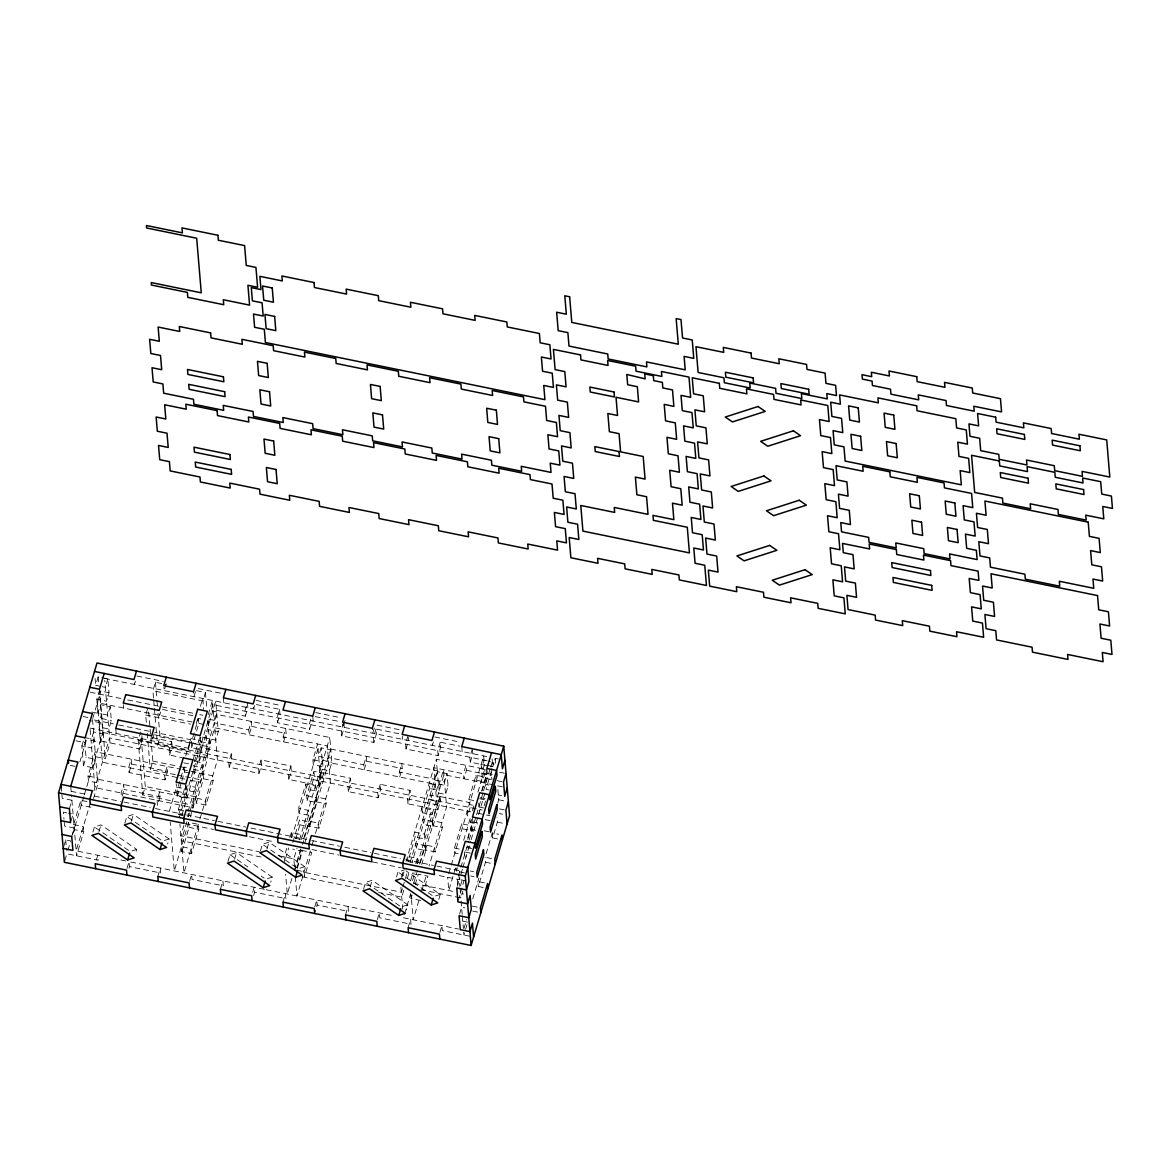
<?xml version="1.0" encoding="UTF-8"?>
<svg xmlns="http://www.w3.org/2000/svg" width="1171" height="1171" viewBox="0 0 1171 1171"><rect width="100%" height="100%" fill="white"/><g stroke="black" fill="none" stroke-linecap="round" stroke-linejoin="round"><path stroke-width="0.75" stroke-dasharray="5 3.75" d="M100.516 686.338L95.671 685.342L98.174 676.882L107.864 678.858L109.02 692.749L106.517 701.224L96.827 699.233L99.345 690.773L109.02 692.749M81.868 745.942L84.371 737.481L94.061 739.457L91.558 747.918L81.868 745.942L83.522 765.79L93.212 767.766L95.715 759.306L86.039 757.315L84.371 737.481M79.891 761.838L86.508 739.501M92.729 718.482L100.852 691.051M69.396 808.707L71.899 800.247L62.224 798.256L61.77 792.899M107.864 678.858L105.346 687.333L102.126 686.674M110.191 706.64L107.673 715.115L97.998 713.124L100.501 704.664L110.191 706.64L111.347 720.531L108.844 729.006L99.154 727.015L101.672 718.555L111.347 720.531M83.522 765.79L86.039 757.315M71.065 820.9L73.07 814.138L68.225 813.142M63.702 846.706L65.708 839.929L70.553 840.924M71.899 800.247L76.554 855.796L83.756 831.527L74.066 829.551L73.656 824.589L80.843 800.305L87.298 801.623M93.504 798.578L98.13 782.975L88.454 780.998L88.03 776.036L95.232 751.753L180.802 769.259M71.724 836.489L74.227 828.029L64.551 826.038L64.112 820.827M64.873 860.597L66.879 853.82L98.159 860.217L97.749 855.254L95.246 863.73M67.903 850.351L70.48 841.686M72.529 834.747L83.829 796.602M84.341 794.86L102.828 732.446L99.345 690.773M90.533 802.296L76.144 850.849L127.302 861.3M93.914 790.879L109.591 737.935L470.669 811.781M95.641 756.715L105.331 758.691L110.001 742.897L104.775 680.38M135.412 681.112L134.402 684.493L133.992 679.531M92.904 832.039L94.412 826.96L100.955 824.852L136.67 849.399L135.163 854.479M98.95 831.63L100.955 824.852M90.152 729.562L94.88 787.615L193.025 807.683L192.82 805.209L142.774 794.977L138.207 740.409L140.213 733.632M146.346 722.273L145.731 714.998L148.234 706.523M153.533 697.989L152.918 690.714L155.436 682.254L166.15 684.45M122.047 796.251L124.053 789.474L123.643 784.511L121.14 792.987L121.55 797.949M129.073 772.538L131.591 764.063L131.167 759.101L128.664 767.576L129.073 772.538L165.023 779.886L167.526 771.426L167.116 766.463L164.599 774.924L165.023 779.886M139.803 748.986L142.306 740.511L141.896 735.549L139.393 744.024L139.803 748.986L100.325 740.906L99.154 727.015M124.843 823.301L126.849 816.524L133.406 814.416L169.107 838.963L167.599 844.042M166.209 683.82L164.203 690.583L163.925 687.275M154.104 734.027L152.084 740.804L151.674 735.842M160.617 712.012L159.622 715.393L159.197 710.431M131.386 821.193L133.406 814.416M142.774 794.977L145.292 786.502L140.71 731.934M175.328 774.675L150.298 769.567L152.816 761.091L148.702 711.983M207.823 720.677L210.033 747.054L207.53 755.529L157.5 745.283L160.003 736.822L157.719 709.538M127.024 868.428L129.03 861.666L129.454 866.613L128.444 870.009M152.42 737.701L171.698 741.653L169.18 750.113L169.605 755.075L181.871 757.593M169.605 755.075L172.108 746.615L171.698 741.653M160.003 796.822L157.5 805.297L157.075 800.335L159.593 791.859L160.003 796.822L124.053 789.474M195.498 691.607L193.991 696.686L193.581 691.724M169.297 811.386L176.499 787.117L176.221 783.809M185.735 755.895L190.873 738.564L200.563 740.54L200.139 735.578M200.417 706.376L202.744 698.472L203.652 709.304M138.207 740.409L188.238 750.64L190.536 739.691L154.601 732.329M196.274 723.532L198.28 716.754M196.538 690.656L205.467 692.485L202.964 700.961L152.918 690.714M176.85 791.303L186.526 793.279L186.95 798.241L177.26 796.265L176.85 791.303L184.037 767.02L187.272 767.678M191.224 742.751L200.914 744.727L201.324 749.689L191.649 747.713L191.224 742.751L198.426 718.467L201.646 719.126M177.26 796.265L181.373 782.389M181.886 780.662L184.447 771.982L184.037 767.02M191.649 747.713L198.836 723.429L198.426 718.467M157.822 876.523L160.325 868.062L160.734 873.024L129.454 866.613M189.497 812.967L188.472 816.436L178.782 814.445L178.373 809.483L185.56 785.214L185.969 790.176L195.659 792.152L195.25 787.19L188.794 785.873M199.436 738.389L192.747 760.93L202.437 762.921L202.846 767.883L193.171 765.893L201.588 737.071L209.624 738.638L210.048 743.6L200.358 741.624L199.948 736.661M178.782 814.445L187.214 785.624M208.218 714.676L212.434 700.448L214.103 720.297L207.648 718.979M467.156 811.064L467.58 816.026L470.083 807.551L469.673 802.589L439.872 796.5L437.369 804.975L437.778 809.922L407.976 803.833L410.494 795.372L410.07 790.41L380.282 784.307L380.692 789.269L378.189 797.744L348.387 791.64L350.89 783.179L350.48 778.217L320.678 772.128L321.103 777.076L318.585 785.551L288.798 779.462L291.301 770.986L290.891 766.024L261.089 759.935L261.499 764.897L258.996 773.358L229.194 767.268L231.712 758.793L231.287 753.831L201.485 747.742L198.982 756.217L199.392 761.179L194.137 760.096M181.812 815.587L215.713 701.136L218.274 731.67L215.757 740.145L206.081 738.154L208.584 729.694L218.274 731.67M199.392 761.179L201.91 752.704L201.485 747.742M214.103 720.297L216.606 711.836L208.54 710.182M183.949 825.35L180.861 835.743L259.23 851.771M188.048 811.474L216.825 714.369L329.798 737.481L330.764 749.045L302.513 844.423M186.936 821.632L181.285 840.705L261.426 857.099M190.009 811.225L214.732 727.791L318.029 748.928L291.769 837.558L301.445 839.534L308.646 815.265L308.222 810.303L298.546 808.327L305.733 784.043L315.423 786.019L315.833 790.981L306.143 789.005L305.733 784.043M192.82 805.209L195.323 796.734L145.292 786.502M190.273 780.179L200.548 782.287L202.846 771.338L193.918 769.508M191.576 853.586L191.166 848.624L181.476 846.633L181.9 851.595L191.576 853.586L198.777 829.302L198.353 824.34L188.677 822.364L174.289 870.917L170.205 822.203M190.214 817.168L192.264 810.23M192.776 808.488L207.735 758.003L206.081 738.154M181.9 851.595L189.087 827.326L188.677 822.364M182.515 769.61L212.741 775.788L213.151 780.75L205.964 805.033L196.274 803.043L203.476 778.774L202.846 771.338M198.353 824.34L183.979 872.893L179.895 824.179M199.904 819.144L201.954 812.206M202.466 810.478L217.425 759.979L214.308 722.829L248.735 729.87L249.16 734.832L251.663 726.371L251.253 721.409L248.735 729.87M189.6 881.236L191.605 874.459L192.029 879.421L223.31 885.818L222.9 880.855L220.382 889.331M231.287 753.831L228.784 762.306L229.194 767.268M246.422 706.142L244.915 711.221L245.339 716.184L213.195 709.611M245.339 716.184L247.842 707.708L247.432 702.746M254.59 705.484L253.595 708.865L253.17 703.917M227.979 861.461L229.984 854.684L236.542 852.576L272.243 877.123L270.735 882.202M261.089 759.935L258.571 768.396L258.996 773.358M234.537 859.353L236.542 852.576M256.361 704.576L279.562 709.319L277.059 717.794L277.468 722.756L309.612 729.328L312.115 720.853M277.468 722.756L279.986 714.281L279.562 709.319M283.177 736.925L285.68 728.45L286.105 733.412L283.587 741.887L283.177 736.925L327.295 745.942L330.398 783.092L314.414 837.045M260.416 851.039L262.421 844.262L268.979 842.154L304.68 866.686L303.187 871.78M252.673 892.331L254.18 887.252L254.605 892.214L252.599 898.991M290.891 766.024L288.373 774.499L288.798 779.462M266.973 848.931L268.979 842.154M310.696 719.287L309.188 724.366L309.612 729.328M286.734 848.199L284.158 856.879L284.582 861.841L288.681 847.965M289.808 837.807L291.345 832.596L301.035 834.572L301.445 839.534M315.833 790.981L323.02 766.712L313.345 764.736L312.92 759.774L317.604 743.966L320.722 781.116L303.201 840.266M292.838 842.447L299.513 819.89L309.203 821.881L309.612 826.843L299.922 824.852L299.513 819.89M306.7 795.621L316.39 797.597L316.799 802.559L307.124 800.583L306.7 795.621L313.901 771.338L323.577 773.328L324.001 778.291L314.311 776.3L313.901 771.338M321.147 747.874L318.644 756.349L328.334 758.325L330.837 749.85L321.147 747.874L322.186 760.257L319.683 768.732L329.373 770.708L331.876 762.233L330.837 749.85M295.824 838.729L299.922 824.852M307.124 800.583L314.311 776.3M300.976 849.619L294.814 870.434L293.848 858.855L296.922 848.448M299.498 839.783L329.798 737.481M320.678 772.128L318.175 780.589L318.585 785.551M282.958 902.124L285.475 893.649L285.885 898.611L254.605 892.214M291.901 878.411L287.276 894.029L285.622 874.356M294.463 869.746L300.625 848.946M296.936 867.77L302.074 850.439L311.749 852.415L304.562 876.684L304.153 871.722L296.073 870.082M309.261 826.155L316.448 801.886L316.038 796.924L325.714 798.9L326.138 803.862L318.951 828.131L309.261 826.155L308.851 821.193L318.527 823.169L318.951 828.131M297.288 868.458L302.425 851.112L292.735 849.136M304.987 842.447L328.67 762.482L435.202 784.263L412.031 862.5M343.835 722.463L341.332 730.938L341.742 735.9L373.886 742.473L376.389 733.997L375.964 729.035L399.179 733.793M344.991 720.385L342.986 727.162L342.708 723.854M341.742 735.9L344.245 727.425L343.981 724.117M310.315 850.922L296.951 896.005L295.37 877.108M311.852 845.711L313.901 838.787M350.48 778.217L347.977 786.678L348.387 791.64M314.75 906.822L316.756 900.06L317.18 905.022L315.175 911.785M374.281 728.172L372.773 733.251L372.363 728.289M363.771 764.78L366.274 756.305L366.699 761.267L364.181 769.742L363.771 764.78L328.261 757.52M375.964 729.035L373.461 737.51L373.886 742.473M380.282 784.307L377.765 792.782L378.189 797.744M345.533 914.917L348.05 906.456L348.46 911.419L317.18 905.022M408.108 735.608L405.605 744.083L406.015 749.045L438.144 755.617L440.662 747.142L440.237 742.18L459.881 746.205M363.552 889.199L365.557 882.422L372.115 880.314L407.83 904.846L406.322 909.94M399.282 772.04L401.785 763.58L402.195 768.542L399.692 777.002L399.282 772.04L434.792 779.301M406.015 749.045L408.518 740.57L408.24 737.262M370.109 887.091L372.115 880.314M410.07 790.41L407.567 798.871L407.976 803.833M377.325 919.63L379.331 912.853L379.755 917.815L411.036 924.212L410.626 919.25L408.108 927.725M433.372 742.048L432.377 745.444L431.953 740.482M396.501 877.064L398.008 871.985L404.551 869.877M440.237 742.18L437.734 750.655L438.144 755.617M401.404 877.181L403.453 870.243M406.015 861.563L436.329 759.262L484.75 769.171L477.548 793.44M402.546 876.655L404.054 871.575M494.264 784.965L443.911 774.675L417.666 863.305L407.976 861.329L415.163 837.045L414.754 832.083L424.429 834.074L424.853 839.036L415.163 837.045M422.365 812.776L421.941 807.814L431.631 809.79L432.04 814.753L422.365 812.776L429.552 788.493L429.128 783.531L438.818 785.521L439.227 790.484L429.552 788.493M402.37 888.745L401.346 892.214L301.913 871.883M402.883 887.018L407.508 871.414M410.07 862.734L437.295 770.84L436.329 759.262M437.369 771.645L434.851 780.12L444.541 782.096L447.044 773.621L437.369 771.645L438.393 784.028L435.89 792.489L445.58 794.48L448.083 786.004L447.044 773.621M403.805 890.238L401.755 897.176L378.672 892.463M407.406 878.104L408.942 872.907L418.633 874.883M410.567 880.885L413.129 872.219M415.705 863.554L417.242 858.343L407.567 856.367L407.976 861.329M424.429 834.074L431.631 809.79M438.818 785.521L443.502 769.713L446.619 806.863L429.084 866.013M412.529 880.651L415.09 871.985M404.507 914.317L410.67 893.517M413.758 883.11L417.344 870.975M419.408 864.037L436.929 804.872L433.812 767.737L463.511 773.797L463.921 778.759L466.439 770.298L466.014 765.336L463.511 773.797M420.272 862.983L425.41 845.652L415.72 843.662L416.144 848.624L425.82 850.6L421.706 864.476M432.597 821.369L422.907 819.393L423.331 824.355L433.007 826.331L432.597 821.369L439.784 797.1L430.108 795.109L430.518 800.071L440.208 802.047L439.784 797.1M420.77 900.455L411.094 898.479L412.119 895.01M415.193 884.603L418.281 874.195L427.971 876.186L423.858 890.048M425.468 849.926L432.655 825.643L432.245 820.681L441.935 822.671L442.345 827.634L435.158 851.903L425.468 849.926L425.058 844.964L434.734 846.94L435.158 851.903M433.007 826.331L440.281 801.462L439.872 796.5M418.823 900.704L413.173 919.777L411.065 894.732M421.897 890.297L426.522 874.693M472.381 748.752L469.864 757.227L470.288 762.189L492.742 766.785L495.245 758.31L498.465 758.969M470.288 762.189L472.791 753.714L472.513 750.406M438.759 899.504L440.267 894.424L406.044 870.902M458.095 853.703L454.875 853.044L454.465 848.082L461.652 823.798L471.328 825.789L471.752 830.751L462.062 828.761L461.652 823.798M472.484 805.15L469.249 804.492L468.839 799.53L476.026 775.246L485.716 777.237L486.126 782.199L476.451 780.208L476.026 775.246M448.713 873.844L450.762 866.921M451.274 865.179L483.638 755.939L484.37 764.751L481.867 773.226L482.232 777.632L492.127 779.652M484.721 769.479L481.501 768.82L484.004 760.345L490.459 761.662M455.475 868.004L448.786 890.546L447.688 877.313M463.687 840.266L470.361 817.724L470.786 822.671L477.241 824.003M472.425 810.786L474.475 803.848M464.463 872.878L456.397 871.224L457.422 867.77M470.786 822.671L471.811 819.217M467.741 837.924L471.328 825.789M481.603 791.098L486.448 774.382L486.024 769.42L483.521 777.895L483.93 782.857M439.901 932.423L441.906 925.646L442.316 930.608L471.869 936.654M467.771 839.329L472.908 821.983L472.484 817.021M482.145 790.776L487.282 773.431L486.873 768.469M458.388 875.835L468.663 841.144M469.161 839.988L483.052 792.591M483.564 790.864L490.342 767.971M490.781 767.034L492.318 761.823M457.261 886.242L459.266 879.465L467.346 881.119M462.384 869.263L459.295 879.684L436.959 875.132M462.896 867.535L470.61 841.481M471.123 839.739L485.014 792.84M489.273 790.015L486.053 789.356L491.191 771.996M460.525 885.598L462.589 878.66M484.15 805.824L486.214 798.885M460.393 892.917L463.994 880.768M458.432 900.133L460.437 893.356L463.657 894.015M420.887 889.711L460.818 897.879L462.867 890.926M459.588 914.024L461.594 907.247L464.828 907.906M497.719 803.145L498.714 799.764L497.704 787.6M464.023 928.34L466.585 919.659M472.762 898.86L478.924 878.045M486.111 853.776L492.274 832.962L498.729 834.279M467.009 924.622L463.921 935.029L463.643 931.721M483.155 887.472L478.31 886.476L485.497 862.207L485.087 857.245M497.529 838.919L492.684 837.924L497.368 822.115L496.958 817.153M136.67 849.399L130.113 851.507L94.412 826.96M169.107 838.963L162.549 841.071L126.849 816.524M272.243 877.123L265.685 879.231L261.221 876.157M304.68 866.686L298.137 868.794L262.421 844.262M407.83 904.846L401.272 906.954L365.557 882.422M440.267 894.424L433.709 896.532L398.008 871.985M136.905 676.033L163.208 681.405M198.25 688.577L223.061 693.642M256.098 700.404L280.645 705.425M315.687 712.597L340.234 717.618M377.047 725.142L401.58 730.162M434.88 736.969L459.427 741.99M315.277 716.623L340.263 721.731M104.6 678.404L486.712 756.554M487.136 760.755L212.785 704.649L179.339 817.563L178.987 813.362M487.604 765.41L494.06 766.742L493.694 762.321L491.176 770.796L491.922 779.608M499.578 772.201L506.033 773.519M90.24 692.222L124.433 699.219M127.8 699.907L158.627 706.215M162.125 706.933L192.937 713.227M199.685 714.617L202.905 715.276M487.282 773.431L493.738 774.763M481.867 773.226L491.557 775.202M251.663 726.371L286.105 733.412M466.439 770.298L486.448 774.382M162.535 709.45L192.922 715.671M497.075 780.662L503.53 781.994M330.764 749.045L437.295 770.84M192.132 722.053L97.413 702.673L102.404 762.204L178.299 777.734M198.836 723.429L205.291 724.747M497.558 785.873L502.388 786.853M145.731 714.998L190.405 724.132M488.863 785.068L485.628 784.394L486.053 789.356M366.699 761.267L402.195 768.542M498.275 794.992L501.495 795.651M91.894 712.07L101.584 714.047L99.081 722.522L89.391 720.546M322.186 760.257L331.876 762.233M438.393 784.028L448.083 786.004M312.92 759.774L322.611 761.75L323.02 766.712M498.714 799.764L506.794 801.403M83.053 716.506L87.884 717.486M480.095 797.714L486.55 799.032M479.583 798.739L486.038 800.056M94.148 719.975L113.397 723.912M118.652 724.981L151.176 731.641M155.011 734.861L190.756 742.165M468.839 799.53L473.684 800.525M160.003 736.822L210.033 747.054M499.432 808.883L504.277 809.878M483.784 807.975L478.939 806.98L479.363 811.942M89.889 728.084L188.033 748.152L188.238 750.64M102.828 732.446L482.101 810.01M499.27 813.523L502.696 814.226M477.68 813.216L484.692 814.65M486.433 815.001L489.946 815.719M485.101 819.612L493.869 821.398M497.368 822.115L505.448 823.769M75.852 740.775L85.542 742.765L85.263 739.457M183.686 762.833L188.531 763.829M472.908 821.983L479.363 823.301M152.816 761.091L177.831 766.215M179.617 766.581L186.76 768.044M484.106 830.795L488.951 831.791M475.485 830.224L472.25 829.566L472.674 834.528M184.447 771.982L190.902 773.299M131.591 764.063L167.526 771.426M203.476 778.774L213.151 780.75M316.448 801.886L326.138 803.862M432.655 825.643L442.345 827.634M177.114 775.041L200.343 779.798M180.012 778.086L188.56 779.827M70.275 765.38L75.12 766.376M176.499 787.117L186.174 789.093L185.765 784.131M467.331 846.589L470.552 847.248M308.646 815.265L298.956 813.289L298.546 808.327M466.819 847.614L471.664 848.609M454.465 848.082L459.295 849.077M470.405 853.132L465.56 852.151L465.985 857.113M88.03 776.036L97.72 778.012L98.13 782.975M486.697 857.567L494.762 859.221M485.497 862.207L495.187 864.183M178.373 809.483L184.828 810.815M470.318 871.004L473.538 871.663M71.153 791.318L87.781 794.714M94.5 796.09L120.569 801.418M124.053 802.135L150.122 807.463M155.333 808.532L183.144 814.211M186.628 814.928L214.439 820.622M217.908 821.325L245.72 827.019M250.931 828.087L306.553 839.461M311.764 840.529L339.575 846.209M344.801 847.277L370.87 852.605M374.339 853.322L400.423 858.65M405.634 859.719L433.446 865.413M436.915 866.116L458.52 870.536L458.242 867.228M470.727 875.952L473.962 876.625M484.355 882.832L477.885 881.514L478.31 886.476M185.12 823.608L213.693 829.463M249.423 836.767L274.424 841.876M311.94 849.546L338.726 855.035M372.656 861.973L401.243 867.813M90.943 807.243L81.253 805.267L80.843 800.305M189.087 827.326L198.777 829.302M278.815 855.781L293.848 858.855M413.583 883.344L455.241 891.863M66.615 812.806L63.38 812.147L63.966 819.1M73.656 824.589L83.331 826.565L83.756 831.527M472.308 906.12L478.778 907.437M472.733 911.082L480.798 912.736M302.338 876.845L360.917 888.833M462.765 921.138L467.61 922.133M130.771 862.017L264.617 889.389M266.359 889.74L393.134 915.678M403.483 917.786L458.52 929.057M229.984 854.684L247.842 866.964M495.245 758.31L495.801 764.926M492.069 758.764L492.742 766.785M492.274 832.962L492.684 837.924M481.135 764.4L481.501 768.82M478.661 803.16L478.939 806.468M461.755 746.571L462.179 751.533M464.287 851.712L464.55 855.02M458.871 874.737L459.852 886.418M459.998 888.145L460.818 897.879M461.081 900.997L462.179 914.2M462.325 915.927L463.365 928.281M457.363 879.304L457.92 885.905M456.119 867.931L456.397 871.224M425.41 845.652L425.82 850.6M417.242 858.343L417.666 863.305M402.297 736.032L402.575 739.34M410.816 895.171L411.094 898.479M400.921 887.252L402.765 909.208M312.774 716.096L313.184 721.058M291.345 832.596L291.769 837.558M223.383 697.814L223.793 702.776M208.101 720.458L208.526 725.42M205.467 692.485L206.769 708.118M205.964 805.033L205.554 800.071L195.864 798.08L196.274 803.043M193.727 769.01L194.137 773.972M195.323 796.734L195.528 799.222L97.383 779.139L92.509 719.287M188.194 813.128L188.472 816.436M155.436 682.254L156.797 698.619M156.958 700.448L157.573 707.723M153.679 699.819L155.816 725.273M155.977 727.103L157.5 745.283M147.253 733.192L150.298 769.567M123.394 704.737L123.672 708.045M115.739 728.494L116.149 733.456M99.506 689.251L105.331 758.691M98.174 676.882L98.759 683.82M95.085 678.404L95.671 685.342M96.827 699.233L97.998 713.124M70.743 786.356L71.607 796.675M61.346 787.849L61.639 791.318M65.708 839.929L66.586 850.351M93.563 731.919L91.06 740.379L100.735 742.355L103.253 733.895L93.563 731.919"/><path stroke-width="1.5" d="M58.55 792.84L97.017 662.991L503.75 746.176L509.561 815.631L471.108 945.48L64.361 862.295L58.55 792.84L465.282 876.025L471.108 945.48M70.743 786.356L77.93 762.072L68.255 760.096L68.533 763.404M104.19 673.442L99.506 689.251L89.816 687.26M136.495 671.071L133.992 679.531L94.5 671.451M166.297 677.16L163.779 685.635L193.581 691.724L196.084 683.249M127.61 859.968L134.153 857.86L98.452 833.328L91.894 835.421L127.61 859.968L129.615 853.191M160.046 849.546L166.604 847.438L130.889 822.891L124.331 824.999L160.046 849.546L162.052 842.769M225.886 689.353L223.383 697.814L253.17 703.917L255.688 695.442M285.475 701.531L282.972 710.007L312.774 716.096L315.277 707.635M263.182 887.706L269.74 885.598L234.024 861.051L227.481 863.159L263.182 887.706L265.188 880.929M295.619 877.269L302.177 875.161L266.476 850.614L259.918 852.722L295.619 877.269L297.624 870.492M345.079 713.725L342.561 722.2L372.363 728.289L374.866 719.814M404.668 725.918L402.165 734.378L431.953 740.482L434.47 732.007M398.755 915.429L405.312 913.321L369.612 888.774L363.054 890.882L398.755 915.429L400.76 908.652M464.272 738.111L461.755 746.571L501.232 754.651L502.418 768.762L504.935 760.286M431.206 904.993L437.749 902.885L402.048 878.352L395.491 880.46L431.206 904.993L433.211 898.23M458.11 865.574L465.297 841.305L474.987 843.281L475.397 848.243L482.584 823.974L482.174 819.012L472.484 817.021L479.686 792.752L489.361 794.728L489.785 799.691L496.972 775.422L496.563 770.459L486.873 768.469L491.557 752.66M465.282 876.025L503.75 746.176M506.033 773.519L503.53 781.994L504.73 796.324L507.233 787.849M508.404 801.74L505.887 810.215L507.058 824.091M82.629 711.544L92.319 713.52L85.132 737.803L75.442 735.812M59.706 806.731L69.396 808.707L70.567 822.598L60.877 820.622M62.034 834.513L71.724 836.489L72.895 850.38L63.205 848.404M502.374 839.9L501.964 834.952L494.762 859.221L495.187 864.183M487.985 888.452L487.575 883.505L480.388 907.774L480.798 912.736M473.611 937.005L472.44 923.114L469.937 931.589L460.247 929.613L459.091 915.722L468.781 917.698L471.284 909.238L470.113 895.347L467.61 903.807L457.92 901.831L456.763 887.94L466.453 889.916L468.956 881.456L467.785 867.565L436.505 861.168L434.002 869.629L434.412 874.591L403.131 868.194L402.707 863.232L405.225 854.757L373.93 848.36L371.427 856.835L371.836 861.797L340.556 855.386L340.132 850.439L342.649 841.964L311.354 835.567L308.851 844.028L309.261 848.99L277.981 842.593L277.556 837.631L280.074 829.17L248.779 822.759L246.276 831.234L246.686 836.196L215.405 829.8L214.981 824.838L217.499 816.363L186.204 809.966L183.701 818.441L184.11 823.403L152.83 816.992L152.406 812.03L154.923 803.569L123.628 797.173L121.125 805.633L121.535 810.595L90.255 804.199L89.83 799.237L92.348 790.776L61.053 784.365L61.346 787.849M439.813 939.083L439.403 934.121L408.108 927.725L408.533 932.687M377.238 926.276L376.828 921.328L345.533 914.917L345.957 919.879M314.662 913.482L314.252 908.52L282.958 902.124L283.382 907.086M252.087 900.689L251.677 895.727L220.382 889.331L220.807 894.293M189.512 887.881L189.102 882.919L157.822 876.523L158.231 881.485M126.936 875.088L126.527 870.126L95.246 863.73L95.656 868.692M118.242 720.019L115.739 728.494L151.674 735.842L154.177 727.381L118.242 720.019M125.765 694.623L123.262 703.083L159.197 710.431L161.715 701.971L125.765 694.623M183.276 757.871L176.074 782.155L185.765 784.131L192.952 759.847L183.276 757.871M197.65 709.319L190.463 733.602L200.139 735.578L207.34 711.295L197.65 709.319M481.94 831.542L475.25 854.127L475.66 859.09L482.35 836.504L481.94 831.542M495.318 786.385L488.629 808.971L489.039 813.918L495.728 791.347L495.318 786.385M483.462 849.736L476.773 872.322L477.183 877.284L483.872 854.698L483.462 849.736M496.841 804.565L490.151 827.15L490.561 832.113L497.251 809.527L496.841 804.565M758.061 406.498L725.288 417.037L732.431 421.941L765.205 411.402L758.061 406.498M793.411 430.796L760.638 441.335L767.781 446.239L800.554 435.7L793.411 430.796M763.873 475.953L731.114 486.492L738.242 491.396L771.016 480.857L763.873 475.953M799.222 500.251L766.463 510.776L773.592 515.694L806.365 505.155L799.222 500.251M769.698 545.408L736.925 555.932L744.068 560.85L776.841 550.311L769.698 545.408M805.048 569.692L772.275 580.231L779.418 585.134L812.191 574.61L805.048 569.692M569.633 296.79L564.788 295.795L566.34 314.209L556.649 312.233L558.186 330.646L567.876 332.623L569.004 346.074L607.734 353.993L608.159 358.955L646.89 366.889L646.48 361.927L685.211 369.846L684.084 356.394L693.774 358.37L692.222 339.956L682.547 337.98L680.995 319.566L676.15 318.571L678.302 344.201L571.785 322.42L569.633 296.79M916.761 376.681L888.994 371.002L889.418 375.964L871.341 372.261L871.707 376.681L862.017 374.691L862.398 379.111L872.073 381.087L872.439 385.493L890.516 389.196L890.941 394.159L918.693 399.838L918.284 394.876L946.051 400.555L946.461 405.517L974.213 411.182L973.804 406.235L1001.571 411.899L1000.458 398.682L972.691 393.002L972.281 388.04L944.514 382.361L944.938 387.323L917.171 381.644L916.761 376.681M217.923 235.269L181.973 227.906L182.398 232.868L146.448 225.52L146.653 227.994L196.684 238.24L201.266 292.809L151.22 282.562L151.44 285.051L187.375 292.399L187.799 297.361L223.734 304.709L223.324 299.747L249.584 305.119L247.915 285.285L257.605 287.261L255.937 267.412L246.261 265.436L244.593 245.588L218.333 240.231L217.923 235.269M751.065 353.086L723.312 347.406L723.722 352.369L695.969 346.689L698.121 372.48L723.941 377.765L724.366 382.727L750.187 388.011L749.777 383.049L775.597 388.333L776.007 393.295L801.842 398.579L801.418 393.617L827.238 398.901L826.799 393.602L836.489 395.578L835.626 385.332L825.95 383.356L825.087 373.11L807.009 369.407L806.585 364.444L778.832 358.765L779.242 363.727L751.489 358.048L751.065 353.086M995.657 417.198L977.58 413.495L978.619 425.878L968.944 423.902L969.983 436.285L979.659 438.261L980.698 450.645L998.775 454.348L999.185 459.31L1026.952 464.989L1026.543 460.027L1054.295 465.707L1054.72 470.669L1082.472 476.348L1082.063 471.386L1109.815 477.065L1106.712 439.915L1078.945 434.236L1079.369 439.198L1051.602 433.519L1051.192 428.557L1023.425 422.877L1023.835 427.839L996.082 422.16L995.657 417.198M314.033 282.548L281.889 275.975L282.313 280.938L259.86 276.341L260.972 289.574L251.282 287.598L252.394 300.83L262.07 302.806L263.182 316.038L253.507 314.048L254.605 327.28L264.295 329.256L265.407 342.488L544.939 399.662L543.739 385.449L553.429 387.425L552.244 373.198L542.554 371.222L541.368 356.994L551.043 358.985L549.858 344.757L540.168 342.781L539.392 333.515L507.263 326.943L506.838 321.981L474.709 315.409L475.119 320.371L442.989 313.799L442.579 308.837L410.435 302.264L410.86 307.226L378.716 300.654L378.306 295.692L346.162 289.12L346.587 294.082L314.443 287.51L314.033 282.548M916.659 405.81L877.928 397.877L878.338 402.839L839.607 394.92L840.383 404.185L830.693 402.195L831.893 416.422L841.568 418.398L842.769 432.626L833.079 430.635L834.264 444.863L843.954 446.839L845.14 461.067L961.347 484.838L960.161 470.61L969.851 472.586L968.651 458.373L958.976 456.397L957.776 442.17L967.466 444.146L966.265 429.933L956.59 427.942L955.814 418.691L917.083 410.772L916.659 405.81M753.143 377.896L725.391 372.217L725.8 377.179L753.568 382.858L753.143 377.896M808.663 389.255L780.911 383.576L781.32 388.538L809.088 394.217L808.663 389.255M1024.391 434.456L996.638 428.776L997.048 433.738L1024.815 439.418L1024.391 434.456M1079.911 445.814L1052.158 440.135L1052.568 445.097L1080.335 450.762L1079.911 445.814M272.243 287.978L262.553 286.002L263.753 300.215L273.429 302.206L272.243 287.978M858.241 407.83L848.565 405.854L849.751 420.082L859.441 422.058L858.241 407.83M893.751 415.09L884.061 413.114L885.261 427.342L894.937 429.318L893.751 415.09M580.538 354.93L553.415 349.382L555.113 369.612L564.788 371.588L566.076 386.854L556.386 384.878L557.674 400.145L567.35 402.121L568.638 417.388L558.948 415.412L560.221 430.665L569.911 432.655L571.185 447.908L561.509 445.931L562.783 461.198L572.473 463.174L573.746 478.441L564.056 476.465L565.344 491.732L575.02 493.708L576.308 508.975L566.618 506.984L567.891 522.251L577.581 524.227L578.855 539.494L569.179 537.518L570.877 557.747L597.986 563.295L597.576 558.333L624.685 563.88L625.109 568.828L652.218 574.375L651.808 569.413L678.917 574.961L679.326 579.923L706.45 585.471L704.752 565.242L695.076 563.266L693.788 547.999L703.478 549.989L702.19 534.723L692.515 532.732L691.227 517.48L700.917 519.456L699.643 504.189L689.953 502.213L688.68 486.946L698.355 488.922L697.082 473.67L687.392 471.679L686.118 456.412L695.808 458.403L694.52 443.136L684.845 441.16L683.557 425.893L693.247 427.869L691.973 412.602L682.283 410.626L681.01 395.359L690.685 397.35L688.987 377.121L661.439 371.485L661.864 376.447L636.043 371.163L635.619 366.201L607.647 360.478L608.056 365.44L580.948 359.892L580.538 354.93M719.331 383.327L692.222 377.779L693.569 393.807L703.244 395.783L704.591 411.811L694.901 409.835L696.247 425.863L705.937 427.839L707.269 443.868L697.594 441.891L698.941 457.92L708.616 459.896L709.963 475.924L700.273 473.948L701.619 489.976L711.309 491.952L712.641 507.98L702.966 505.989L704.313 522.017L713.988 524.008L715.335 540.036L705.645 538.045L706.991 554.073L716.681 556.064L718.013 572.092L708.338 570.101L709.67 586.129L736.793 591.677L736.383 586.715L763.492 592.263L763.902 597.225L791.025 602.772L790.601 597.81L817.724 603.358L818.134 608.32L845.257 613.867L843.91 597.839L834.22 595.849L832.888 579.821L842.564 581.811L841.232 565.783L831.542 563.793L830.195 547.779L839.885 549.755L838.538 533.727L828.863 531.751L827.516 515.723L837.192 517.699L835.86 501.671L826.17 499.695L824.823 483.667L834.513 485.643L833.167 469.615L823.491 467.639L822.144 451.611L831.834 453.587L830.488 437.559L820.798 435.583L819.451 419.555L829.141 421.531L827.795 405.503L800.686 399.97L801.096 404.917L773.987 399.384L773.563 394.422L746.454 388.874L746.864 393.837L719.755 388.289L719.331 383.327M653.33 375.671L644.723 373.915L645.148 378.862L626.792 374.471L627.656 384.717L637.331 386.708L638.605 401.916L616.019 397.291L617.541 415.485L607.851 413.495L609.374 431.689L619.064 433.665L620.586 451.86L643.186 456.485L645.075 479.085L635.399 477.095L636.878 494.733L646.553 496.724L648.031 514.362L614.248 507.453L614.658 512.415L580.772 505.477L582.924 531.107L689.441 552.888L687.289 527.257L653.403 520.334L652.979 515.372L673.852 519.646L672.476 503.179L682.166 505.155L680.775 488.702L671.1 486.712L669.724 470.259L679.4 472.235L678.024 455.768L668.334 453.792L666.958 437.325L676.648 439.315L675.272 422.848L665.582 420.872L664.206 404.405L673.881 406.381L672.505 389.928L662.83 387.952L662.362 382.39L653.755 380.634L653.33 375.671M999.331 460.964L971.564 455.285L974.682 492.435L1002.449 498.114L1002.859 503.076L1030.626 508.756L1030.202 503.793L1057.969 509.473L1058.379 514.435L1086.146 520.114L1085.722 515.152L1103.799 518.841L1102.76 506.458L1112.45 508.448L1111.411 496.065L1101.735 494.074L1100.696 481.691L1082.619 478.002L1083.029 482.964L1055.261 477.285L1054.851 472.323L1027.099 466.644L1027.509 471.606L999.741 465.926L999.331 460.964M274.629 316.419L264.939 314.443L266.139 328.656L275.814 330.646L274.629 316.419M860.626 436.271L850.936 434.295L852.137 448.522L861.812 450.498L860.626 436.271M896.137 443.546L886.447 441.555L887.647 455.782L897.323 457.759L896.137 443.546M614.028 392.007L589.847 387.059L590.272 392.022L614.438 396.969L614.028 392.007M1028.065 478.222L1000.297 472.542L1000.722 477.505L1028.475 483.184L1028.065 478.222M1083.585 489.566L1055.818 483.901L1056.242 488.849L1083.995 494.528L1083.585 489.566M210.604 332.901L179.309 326.504L179.734 331.466L158.129 327.046L159.315 341.273L149.639 339.297L150.825 353.51L160.515 355.486L161.7 369.714L152.01 367.738L153.211 381.951L162.886 383.927L163.662 393.193L193.464 399.282L193.874 404.244L223.676 410.348L223.266 405.386L253.053 411.475L253.478 416.437L283.265 422.526L282.855 417.579L312.657 423.668L313.067 428.63L342.869 434.719L342.444 429.757L372.246 435.861L372.671 440.823L402.458 446.912L402.048 441.95L431.836 448.039L432.26 453.001L462.062 459.105L461.637 454.143L491.439 460.232L491.849 465.194L521.651 471.284L521.241 466.321L551.029 472.425L550.253 463.16L559.943 465.136L558.743 450.923L549.067 448.947L547.867 434.719L557.557 436.695L556.371 422.482L546.681 420.491L545.496 406.278L523.891 401.858L523.466 396.896L492.186 390.499L492.596 395.461L461.315 389.065L460.891 384.103L429.611 377.706L430.02 382.668L398.74 376.257L398.33 371.295L367.035 364.898L367.445 369.86L336.165 363.464L335.755 358.502L304.46 352.105L304.884 357.067L273.59 350.671L273.18 345.708L241.885 339.312L242.309 344.274L211.014 337.863L210.604 332.901M889.828 471.825L862.72 466.278L863.129 471.24L836.021 465.692L837.206 479.92L846.896 481.896L848.082 496.123L838.392 494.133L839.592 508.36L849.268 510.336L850.468 524.564L840.778 522.588L841.554 531.839L868.677 537.387L869.087 542.349L896.196 547.896L895.786 542.934L923.758 548.657L924.182 553.62L950.003 558.904L949.579 553.942L977.126 559.577L976.351 550.311L966.675 548.335L965.475 534.108L975.165 536.084L973.979 521.871L964.289 519.895L963.104 505.667L972.779 507.643L971.593 493.43L944.47 487.883L944.06 482.92L916.952 477.373L917.361 482.335L890.253 476.787L889.828 471.825M1088.21 522.164L984.913 501.027L986.114 515.255L976.424 513.264L977.624 527.492L987.299 529.468L988.5 543.695L978.81 541.705L979.995 555.932L989.685 557.908L990.461 567.174L1024.888 574.214L1025.313 579.177L1059.74 586.217L1059.331 581.255L1093.758 588.296L1092.982 579.045L1102.672 581.021L1101.472 566.793L1091.796 564.817L1090.596 550.604L1100.286 552.58L1099.086 538.353L1089.411 536.377L1088.21 522.164M919.323 495.743L909.647 493.767L910.745 506.984L920.435 508.975L919.323 495.743M954.833 503.003L945.158 501.027L946.256 514.245L955.946 516.235L954.833 503.003M267.149 363.332L257.459 361.341L258.659 375.569L268.335 377.545L267.149 363.332M380.136 386.43L370.446 384.454L371.631 398.667L381.322 400.658L380.136 386.43M496.343 410.201L486.653 408.225L487.839 422.438L497.529 424.429L496.343 410.201M619.005 451.538L594.839 446.59L595.249 451.552L619.43 456.5L619.005 451.538M223.427 376.813L187.492 369.465L187.902 374.427L223.851 381.775L223.427 376.813M921.548 522.193L911.858 520.217L912.97 533.449L922.646 535.425L921.548 522.193M957.058 529.453L947.368 527.477L948.481 540.709L958.156 542.685L957.058 529.453M269.535 391.773L259.845 389.782L261.031 404.01L270.721 405.986L269.535 391.773M382.507 414.871L372.832 412.895L374.017 427.122L383.707 429.098L382.507 414.871M498.714 438.642L489.039 436.666L490.225 450.879L499.915 452.87L498.714 438.642M224.686 391.7L188.736 384.337L189.146 389.299L225.095 396.662L224.686 391.7M217.118 410.626L185.823 404.229L186.233 409.191L164.643 404.771L165.828 418.984L156.138 417.008L157.338 431.235L167.014 433.211L168.214 447.439L158.524 445.448L159.724 459.676L169.4 461.652L170.176 470.918L199.978 477.007L200.387 481.969L230.189 488.058L229.779 483.096L259.567 489.2L259.991 494.162L289.779 500.251L289.369 495.289L319.171 501.378L319.581 506.34L349.382 512.444L348.958 507.482L378.76 513.571L379.17 518.533L408.972 524.623L408.562 519.675L438.349 525.764L438.774 530.726L468.561 536.816L468.151 531.854L497.953 537.957L498.363 542.92L528.165 549.009L527.74 544.047L557.542 550.136L556.767 540.885L566.457 542.861L565.256 528.633L555.581 526.657L554.381 512.444L564.071 514.42L562.87 500.193L553.195 498.217L551.995 484.004L530.404 479.583L529.98 474.621L498.7 468.224L499.109 473.172L467.829 466.775L467.405 461.813L436.124 455.417L436.534 460.379L405.254 453.982L404.829 449.02L373.549 442.623L373.959 447.585L342.679 441.189L342.254 436.227L310.974 429.83L311.384 434.778L280.103 428.381L279.679 423.419L248.398 417.022L248.808 421.984L217.528 415.588L217.118 410.626M896.342 549.55L869.219 544.003L869.643 548.965L842.52 543.417L843.296 552.683L852.986 554.659L854.171 568.872L844.496 566.896L845.682 581.123L855.372 583.099L856.557 597.327L846.882 595.336L848.067 609.564L875.176 615.112L875.601 620.074L902.709 625.607L902.299 620.659L929.408 626.192L929.833 631.154L956.941 636.702L956.531 631.74L983.64 637.287L982.454 623.074L972.764 621.084L971.579 606.871L981.269 608.847L980.068 594.634L970.393 592.643L969.193 578.43L978.883 580.406L978.107 571.141L950.984 565.608L950.574 560.646L923.451 555.098L923.875 560.06L896.752 554.512L896.342 549.55M1097.534 595.571L991.017 573.79L992.203 588.003L982.528 586.027L983.713 600.255L993.403 602.231L994.589 616.444L984.899 614.468L986.099 628.695L995.774 630.671L996.55 639.937L1032.061 647.197L1032.485 652.159L1067.996 659.419L1067.571 654.457L1103.082 661.717L1102.306 652.452L1111.996 654.443L1110.796 640.215L1101.121 638.239L1099.92 624.011L1109.61 626.002L1108.41 611.774L1098.735 609.798L1097.534 595.571M930.462 570.497L891.717 562.578L892.141 567.54L930.872 575.459L930.462 570.497M273.663 441.043L263.973 439.066L265.173 453.279L274.848 455.27L273.663 441.043M931.706 585.383L892.975 577.464L893.385 582.426L932.116 590.345L931.706 585.383M229.94 454.538L194.005 447.176L194.415 452.138L230.365 459.486L229.94 454.538M276.034 469.483L266.359 467.507L267.544 481.72L277.234 483.711L276.034 469.483M231.185 469.41L195.25 462.062L195.659 467.024L231.609 474.372L231.185 469.41"/></g></svg>
